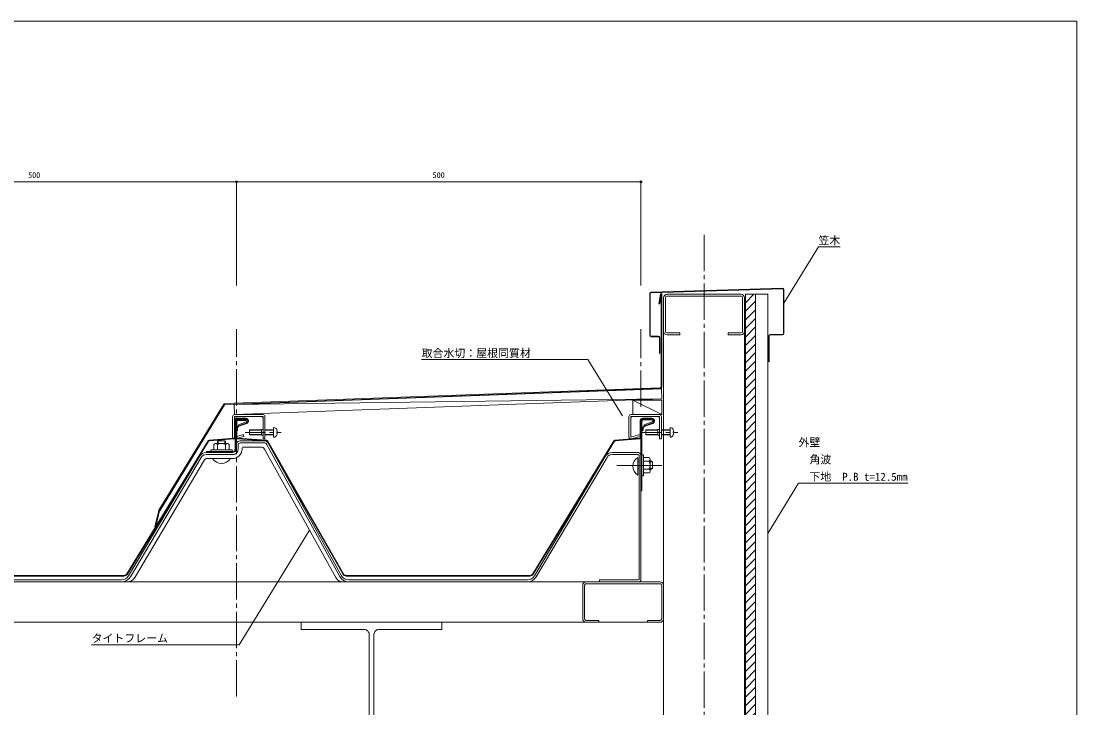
# Model space of a CAD drawing. Units: millimetres at full size, sheet at 1:5. Extents: x -3142 to 7368, y -2477 to 957.
# Drawn here: x 6063 to 7368, y -291 to 558 of the extents above; entities that cross this region are included whole.
import ezdxf
from ezdxf.enums import TextEntityAlignment as Align

# ---------------------------------------------------------------- set-up
doc = ezdxf.new("R2010")
doc.units = ezdxf.units.MM
doc.header["$LTSCALE"] = 5
doc.header["$PDMODE"] = 32
doc.header["$PDSIZE"] = 2.5
doc.linetypes.add('CHAIN1', pattern=[8, 5, -1, 1, -1])
doc.linetypes.add('CHAIN2', pattern=[12, 9, -1, 1, -1])
doc.layers.add('0-0_0', color=7, linetype='Continuous', lineweight=18)
doc.layers.add('0-5_LAYER005', color=4, linetype='Continuous', lineweight=18)
doc.styles.add('ＭＳ ゴシック', font='')
doc.styles.get('ＭＳ ゴシック').set_extended_font_data('MS Gothic')

# ---------------------------------------------------------------- blocks, each defined once
blk = doc.blocks.new('GROUP_7(3)')
at = {"layer": '0-5_LAYER005'}
for p, q in [((605.288, 209.881), (615.737, 220.329)), ((605.288, 199.274), (617.788, 211.774)), ((605.288, 188.667), (617.788, 201.167)), ((605.288, 178.061), (617.788, 190.561)), ((605.288, 167.454), (617.788, 179.954)), ((605.288, 156.848), (617.788, 169.348)), ((605.288, 146.241), (617.788, 158.741)), ((605.288, 135.634), (617.788, 148.134)), ((605.288, 125.028), (617.788, 137.528)), ((605.288, 114.421), (617.788, 126.921)), ((605.288, 103.815), (617.788, 116.315)), ((605.288, 93.208), (617.788, 105.708)), ((605.288, 82.601), (617.788, 95.101)), ((605.288, 71.995), (617.788, 84.495)), ((605.288, 61.388), (617.788, 73.888)), ((605.288, 50.782), (617.788, 63.282)), ((605.288, 40.175), (617.788, 52.675)), ((605.288, 29.568), (617.788, 42.068)), ((605.288, 18.962), (617.788, 31.462)), ((605.288, 8.355), (617.788, 20.855)), ((605.288, -2.252), (617.788, 10.248)), ((605.288, -12.858), (617.788, -0.358)), ((605.288, -23.465), (617.788, -10.965)), ((605.288, -34.071), (617.788, -21.571)), ((605.288, -44.678), (617.788, -32.178)), ((605.288, -55.285), (617.788, -42.785)), ((605.288, -65.891), (617.788, -53.391)), ((605.288, -76.498), (617.788, -63.998)), ((605.288, -87.104), (617.788, -74.604)), ((605.288, -97.711), (617.788, -85.211)), ((605.288, -108.318), (617.788, -95.818)), ((605.288, -118.924), (617.788, -106.424)), ((605.288, -129.531), (617.788, -117.031)), ((605.288, -140.137), (617.788, -127.637)), ((605.288, -150.744), (617.788, -138.244)), ((605.288, -161.351), (617.788, -148.851)), ((605.288, -171.957), (617.788, -159.457)), ((605.288, -182.564), (617.788, -170.064)), ((605.288, -193.17), (617.788, -180.67)), ((605.288, -203.777), (617.788, -191.277)), ((605.288, -214.384), (617.788, -201.884)), ((605.288, -224.99), (617.788, -212.49)), ((605.288, -235.597), (617.788, -223.097)), ((605.288, -246.203), (617.788, -233.703)), ((605.288, -256.81), (617.788, -244.31)), ((605.288, -267.417), (617.788, -254.917)), ((605.288, -278.023), (617.788, -265.523)), ((605.288, -288.63), (617.788, -276.13)), ((605.288, -299.236), (617.788, -286.736)), ((605.288, -309.843), (617.788, -297.343)), ((605.288, -320.45), (617.788, -307.95)), ((605.288, -331.056), (617.788, -318.556)), ((605.288, -341.663), (617.788, -329.163)), ((605.288, -352.269), (617.788, -339.769)), ((605.288, -362.876), (617.788, -350.376)), ((605.288, -373.483), (617.788, -360.983)), ((605.288, -384.089), (617.788, -371.589)), ((612.577, -387.406), (617.788, -382.196))]:
    blk.add_line(p, q, dxfattribs=at)
blk = doc.blocks.new('GROUP_14(1)')
at = {"layer": '0-5_LAYER005', "color": 2}
blk.add_line((632.788, 220.329), (632.788, -387.406), dxfattribs=at)
blk.add_lwpolyline([(617.788, -387.406), (617.788, 220.329), (632.788, 220.329)], dxfattribs=at)
blk = doc.blocks.new('GROUP_15(1)')
at = {"layer": '0-5_LAYER005'}
blk.add_line((617.788, 220.329), (617.788, -387.406), dxfattribs=at)
blk.add_lwpolyline([(605.288, -387.406), (605.288, 220.329), (617.788, 220.329)], dxfattribs=at)

msp = doc.modelspace()

# ---------------------------------------------------------------- linework, layer by layer
at = {"layer": '0-0_0'}
for p, q in [((5828.758, 359.361), (6328.758, 359.361)), ((6328.758, 359.361), (6828.758, 359.361)), ((6856.758, -387.406), (6856.758, 215.956)), ((6859.058, 174.557), (6859.058, 215.956)), ((6861.058, 220.256), (6952.458, 220.256)), ((6861.058, 217.956), (6952.458, 217.956)), ((6954.458, 215.956), (6954.458, 174.557)), ((6956.758, -387.406), (6956.758, 215.956)), ((6876.758, 172.557), (6861.058, 172.557)), ((6861.058, 170.257), (6876.758, 170.257)), ((6876.758, 172.557), (6876.758, 170.257)), ((6952.458, 170.257), (6936.758, 170.257)), ((6340.558, 67.028), (6328.758, 67.028)), ((6328.758, 66.228), (6340.558, 66.228)), ((6842.258, 67.028), (6830.458, 67.028)), ((6830.458, 66.228), (6842.258, 66.228)), ((6327.058, 43.516), (6327.058, 64.528)), ((6327.058, 63.228), (6327.058, 28.878)), ((6329.058, 43.456), (6329.058, 63.228)), ((6329.858, 51.848), (6329.858, 54.218)), ((6330.058, 64.228), (6340.258, 64.228)), ((6341.413, 61.378), (6331.546, 57.788)), ((6341.692, 60.615), (6331.834, 57.038)), ((6340.258, 64.228), (6340.258, 65.028)), ((6827.958, 43.512), (6827.958, 64.528)), ((6828.758, 43.516), (6828.758, 64.528)), ((6830.758, 51.848), (6830.758, 54.218)), ((6831.558, 51.848), (6831.558, 54.218)), ((6843.113, 61.378), (6833.246, 57.788)), ((6843.387, 60.626), (6833.537, 57.03)), ((6294.96, 39.76), (6325.349, 42.516)), ((6325.421, 41.723), (6295.035, 38.964)), ((6326.258, 43.512), (6326.258, 43.813)), ((6329.058, 51.848), (6329.858, 51.848)), ((6329.924, 41.653), (6366.042, 38.948)), ((6366.102, 39.75), (6329.984, 42.459)), ((6827.049, 42.516), (6796.66, 39.76)), ((6827.121, 41.723), (6796.735, 38.964)), ((6830.758, 51.848), (6831.558, 51.848)), ((6293.586, 38.906), (6193.228, -125.412)), ((6294.272, 38.489), (6193.969, -125.732)), ((6366.837, 38.445), (6460.155, -125.602)), ((6367.532, 38.845), (6460.908, -125.302)), ((6795.286, 38.906), (6694.928, -125.412)), ((6795.972, 38.489), (6695.669, -125.732)), ((5964.831, -127.322), (6189.814, -127.322)), ((5964.948, -128.122), (6189.702, -128.122)), ((6464.384, -127.322), (6691.402, -127.322)), ((6464.501, -128.122), (6691.402, -128.122)), ((5659.68, -135.322), (6852.458, -135.322)), ((6756.758, -139.622), (6756.758, -181.022)), ((6759.058, -181.022), (6759.058, -139.622)), ((6761.058, -137.622), (6852.458, -137.622)), ((6854.458, -181.022), (6854.458, -139.622)), ((6856.758, -181.022), (6856.758, -139.922)), ((6582.758, -185.322), (5659.68, -185.322)), ((6504.758, -194.322), (6582.758, -194.322)), ((6582.758, -194.322), (6582.758, -185.322)), ((6582.758, -185.322), (6852.458, -185.322)), ((6776.758, -183.022), (6761.058, -183.022)), ((6776.758, -183.022), (6776.758, -185.322)), ((6836.758, -183.022), (6836.758, -185.322)), ((6852.458, -183.022), (6836.758, -183.022)), ((6492.758, -386.586), (6492.758, -200.322)), ((6498.758, -386.586), (6498.758, -200.322))]:
    msp.add_line(p, q, dxfattribs=at)
at = {"layer": '0-0_0', "color": 4}
for p, q in [((6328.758, 359.361), (6328.758, 231.26)), ((6828.758, 359.361), (6828.758, 231.26)), ((7005.401, 209.389), (7048.088, 278.943)), ((7075.088, 278.943), (7048.088, 278.943)), ((6557.613, 139.495), (6763.273, 139.495)), ((6805.961, 69.94), (6763.273, 139.495)), ((6985.401, -75.394), (7023.518, -13.287)), ((7158.518, -13.287), (7023.518, -13.287)), ((6419.043, -71.416), (6332.133, -213.025)), ((6149.664, -213.025), (6332.133, -213.025))]:
    msp.add_line(p, q, dxfattribs=at)
at = {"layer": '0-0_0', "color": 4, "linetype": 'CHAIN2'}
for p, q in [((6906.758, 293.807), (6906.758, -434.45)), ((6328.758, -277.245), (6328.758, 177.048)), ((6828.758, 81.225), (6828.758, 177.048))]:
    msp.add_line(p, q, dxfattribs=at)
at = {"layer": '0-0_0', "color": 5}
for p, q in [((7003.855, 227.71), (6841.213, 222.8)), ((7003.87, 227.21), (6841.228, 222.301)), ((7004.901, 171.757), (7004.901, 226.21)), ((7005.401, 171.757), (7005.401, 226.21)), ((6839.758, 221.301), (6839.758, 169.384)), ((6840.258, 221.301), (6840.258, 169.384)), ((6852.769, 220.4), (6851.044, 208.525)), ((6853.758, 220.256), (6852.034, 208.381)), ((6853.758, 105.765), (6853.758, 220.256)), ((6854.758, 105.573), (6854.758, 220.256)), ((6851.044, 208.525), (6852.034, 208.381)), ((6988.401, 170.757), (7003.901, 170.757)), ((6988.401, 170.257), (7003.901, 170.257)), ((6850.575, 168.384), (6841.258, 168.384)), ((6841.258, 167.884), (6850.575, 167.884)), ((6851.575, 166.884), (6851.575, 147.143)), ((6852.075, 166.884), (6852.075, 147.143)), ((6986.901, 169.257), (6986.901, 136.973)), ((6987.401, 169.257), (6987.401, 136.973)), ((6851.575, 147.143), (6852.075, 147.143)), ((6986.901, 136.973), (6987.401, 136.973)), ((6314.46, 85.091), (6852.795, 104.766)), ((6314.604, 84.096), (6853.024, 103.774)), ((6232.964, -46.791), (6312.989, 84.23)), ((6233.834, -47.286), (6313.787, 83.617)), ((6330.058, 66.228), (6340.558, 66.228)), ((6831.758, 66.228), (6842.258, 66.228)), ((6328.258, 28.878), (6328.258, 63.228)), ((6330.058, 65.028), (6340.558, 65.028)), ((6344.658, 52.513), (6344.658, 46.513)), ((6344.658, 52.513), (6359.658, 52.513)), ((6363.958, 52.513), (6374.658, 52.513)), ((6374.658, 55.513), (6374.658, 43.513)), ((6828.758, -132.322), (6828.758, 63.228)), ((6829.958, -22.772), (6829.958, 63.228)), ((6831.758, 65.028), (6842.258, 65.028)), ((6834.658, 52.513), (6849.658, 52.513)), ((6834.658, 52.513), (6834.658, 46.513)), ((6853.958, 52.513), (6864.658, 52.513)), ((6864.658, 55.513), (6864.658, 43.513)), ((6344.658, 52.113), (6359.658, 52.113)), ((6344.658, 46.913), (6359.658, 46.913)), ((6344.658, 46.513), (6359.658, 46.513)), ((6363.958, 52.113), (6374.658, 52.113)), ((6363.958, 46.913), (6374.658, 46.913)), ((6363.958, 46.513), (6374.658, 46.513)), ((6378.511, 50.013), (6379.146, 50.013)), ((6378.511, 50.013), (6378.511, 49.013)), ((6378.511, 49.013), (6379.146, 49.013)), ((6834.658, 52.113), (6849.658, 52.113)), ((6834.658, 46.913), (6849.658, 46.913)), ((6834.658, 46.513), (6849.658, 46.513)), ((6853.958, 52.113), (6864.658, 52.113)), ((6853.958, 46.913), (6864.658, 46.913)), ((6853.958, 46.513), (6864.658, 46.513)), ((6868.511, 50.013), (6868.511, 49.013)), ((6868.511, 50.013), (6869.146, 50.013)), ((6868.511, 49.013), (6869.146, 49.013)), ((6297.258, 27.878), (6323.258, 27.878)), ((6297.258, 25.878), (6297.258, 27.878)), ((6300.758, 27.878), (6300.758, 34.378)), ((6303.008, 35.878), (6317.508, 35.878)), ((6306.258, 38.878), (6305.258, 37.878)), ((6305.258, 35.878), (6305.258, 37.878)), ((6305.258, 27.878), (6305.258, 34.378)), ((6306.258, 38.878), (6314.258, 38.878)), ((6306.258, 38.878), (6306.258, 35.878)), ((6314.258, 38.878), (6314.258, 35.878)), ((6315.258, 37.878), (6314.258, 38.878)), ((6315.258, 35.878), (6315.258, 37.878)), ((6315.258, 27.878), (6315.258, 34.378)), ((6319.758, 27.878), (6319.758, 34.378)), ((6323.258, 25.878), (6323.258, 27.878)), ((6330.758, 28.878), (6330.758, 33.908)), ((6363.625, 38.908), (6333.258, 38.908)), ((6363.625, 36.408), (6333.258, 36.408)), ((6335.758, 29.178), (6335.758, 29.408)), ((6359.204, 31.408), (6337.758, 31.408)), ((6451.533, -130.14), (6363.579, 28.828)), ((6456.551, -128.882), (6365.813, 35.118)), ((6458.738, -127.672), (6368, 36.328)), ((6195.412, -127.922), (6282.929, 19.768)), ((6197.562, -129.202), (6285.08, 18.498)), ((6202.558, -130.572), (6289.236, 15.708)), ((6291.532, 25.878), (6324.058, 25.878)), ((6291.532, 25.878), (6291.532, 24.678)), ((6291.532, 24.678), (6324.058, 24.678)), ((6291.532, 22.178), (6324.058, 22.178)), ((6291.817, 17.178), (6323.758, 17.178)), ((6697.112, -127.922), (6784.629, 19.768)), ((6699.262, -129.202), (6786.78, 18.498)), ((6824.305, 24.678), (6793.232, 24.678)), ((6824.305, 22.178), (6793.232, 22.178)), ((6824.876, -3.355), (6824.876, 18.645)), ((6826.493, -131.822), (6826.493, 20.888)), ((6828.68, 22.098), (6828.68, -12.252)), ((6829.958, 21.924), (6831.958, 21.924)), ((6831.958, 21.924), (6831.958, -4.076)), ((6831.958, 18.424), (6838.458, 18.424)), ((6831.958, 13.924), (6838.458, 13.924)), ((6839.958, 16.174), (6839.958, 1.674)), ((6839.958, 13.924), (6841.958, 13.924)), ((6842.958, 12.924), (6841.958, 13.924)), ((6854.448, 8.728), (6798.848, 8.728)), ((6826.493, 12.924), (6824.876, 12.924)), ((6826.493, 4.924), (6824.876, 4.924)), ((6831.958, 3.924), (6838.458, 3.924)), ((6842.958, 12.924), (6839.958, 12.924)), ((6842.958, 4.924), (6839.958, 4.924)), ((6839.958, 3.924), (6841.958, 3.924)), ((6841.958, 3.924), (6842.958, 4.924)), ((6842.958, 12.924), (6842.958, 4.924)), ((6829.958, -4.076), (6831.958, -4.076)), ((6831.958, -0.576), (6838.458, -0.576)), ((6829.958, -22.772), (6828.758, -22.772)), ((6232.753, -47.297), (6227.944, -66.742)), ((6233.717, -47.567), (6228.915, -66.982)), ((6227.944, -66.742), (6228.915, -66.982)), ((5967.935, -132.822), (6186.809, -132.822)), ((6128.121, -135.322), (6194.045, -135.322)), ((6196.869, -135.322), (6144.995, -135.322)), ((6460.673, -135.322), (6688.509, -135.322)), ((6467.488, -132.822), (6688.509, -132.822)), ((6777.481, -132.822), (6777.481, -135.322)), ((6777.481, -132.822), (6825.493, -132.822))]:
    msp.add_line(p, q, dxfattribs=at)
at = {"layer": '0-0_0', "color": 33}
for p, q in [((6325.802, 84.004), (6854.302, 103.32)), ((6854.302, 103.32), (6854.758, 90.829)), ((6325.802, 84.004), (6854.758, 90.829)), ((6325.802, 84.004), (6326.258, 71.513)), ((6326.258, 71.513), (6854.758, 90.829)), ((6818.758, 89.513), (6818.758, 71.513)), ((6854.758, 89.513), (6818.758, 89.513)), ((6818.758, 89.513), (6854.758, 71.513))]:
    msp.add_line(p, q, dxfattribs=at)
at = {"layer": '0-0_0', "color": 2}
msp.add_line((6854.758, 89.513), (6854.758, 88.864), dxfattribs=at)
at = {"layer": '0-0_0', "color": 3}
for p, q in [((6323.958, 69.213), (6323.958, 43.813)), ((6326.258, 71.513), (6361.658, 71.513)), ((6326.258, 69.213), (6326.258, 43.813)), ((6326.258, 69.213), (6361.658, 69.213)), ((6327.673, 69.213), (6326.258, 67.799)), ((6360.244, 69.213), (6361.658, 67.799)), ((6361.658, 69.213), (6361.658, 41.513)), ((6363.958, 69.213), (6363.958, 41.513)), ((6813.958, 69.213), (6813.958, 43.813)), ((6816.258, 71.513), (6851.658, 71.513)), ((6817.673, 69.213), (6816.258, 67.799)), ((6816.258, 69.213), (6816.258, 43.813)), ((6850.244, 69.213), (6851.658, 67.799)), ((6853.958, 69.213), (6853.958, 41.513)), ((6359.658, 53.013), (6359.658, 46.013)), ((6359.658, 53.013), (6361.158, 53.013)), ((6849.658, 53.013), (6851.158, 53.013)), ((6849.658, 53.013), (6849.658, 46.013)), ((6337.363, 46.788), (6326.258, 43.813)), ((6337.958, 44.567), (6326.854, 41.591)), ((6337.958, 44.567), (6337.363, 46.788)), ((6359.658, 46.013), (6361.158, 46.013)), ((6361.658, 41.513), (6363.958, 41.513)), ((6827.363, 46.788), (6816.258, 43.813)), ((6827.958, 44.567), (6816.854, 41.591)), ((6827.958, 44.567), (6827.363, 46.788)), ((6849.658, 46.013), (6851.158, 46.013)), ((6851.658, 41.513), (6853.958, 41.513))]:
    msp.add_line(p, q, dxfattribs=at)
at = {"layer": '0-0_0', "linetype": 'CHAIN1'}
for p, q in [((6339.658, 49.513), (6384.158, 49.513)), ((6829.658, 49.513), (6874.158, 49.513))]:
    msp.add_line(p, q, dxfattribs=at)
at = {"layer": '0-0_0'}
for points in [[(5407.613, -836.85), (5407.613, 558.15), (7367.613, 558.15), (7367.613, -836.85)], [(6952.458, 172.557), (6936.758, 172.557), (6936.758, 170.257)], [(6408.758, -185.322), (6408.758, -194.322), (6486.758, -194.322)]]:
    msp.add_lwpolyline(points, dxfattribs=at)
at = {"layer": '0-0_0', "color": 33}
msp.add_lwpolyline([(6854.758, 88.864), (6854.758, 71.513), (6818.758, 71.513)], dxfattribs=at)
at = {"layer": '0-0_0', "color": 3}
msp.add_lwpolyline([(6816.258, 69.213), (6851.658, 69.213), (6851.658, 41.513)], dxfattribs=at)
at = {"layer": '0-0_0', "color": 5}
for points in [[(6341.003, 62.498), (6331.136, 58.908), (6331.546, 57.788)], [(6842.703, 62.498), (6832.836, 58.908), (6833.246, 57.788)]]:
    msp.add_lwpolyline(points, dxfattribs=at)
for centre, radius, start, end in [((6841.258, 221.301), 1.5, 91.72898, 180), ((6841.258, 221.301), 1, 91.72898, 180), ((7003.901, 226.21), 1.5, 0, 91.72898), ((7003.901, 226.21), 1, 0, 91.72898), ((6853.758, 220.256), 1, 0, 171.73827), ((6988.401, 169.257), 1.5, 90, 180), ((6988.401, 169.257), 1, 90, 180), ((7003.901, 171.757), 1, 270, 0), ((7003.901, 171.757), 1.5, 270, 0), ((6841.258, 169.384), 1.5, 180, 270), ((6841.258, 169.384), 1, 180, 270), ((6850.575, 166.884), 1.5, 0, 90), ((6850.575, 166.884), 1, 0, 90), ((6852.758, 105.765), 1, 272.09313, 0), ((6852.958, 105.573), 1.8, 272.09313, 0), ((6314.526, 83.292), 1.8, 92.09313, 148.5844), ((6314.64, 83.096), 1, 92.09313, 148.5844), ((6330.058, 63.228), 3, 89.99996, 180.00004), ((6831.758, 63.228), 3, 89.99996, 180.00004), ((6330.058, 63.228), 1.8, 89.99996, 180.00004), ((6340.558, 63.724), 1.304, 289.97565, 89.9757), ((6374.658, 51.294), 4.219, 17.94529, 90.00005), ((6369.158, 49.513), 10, 2.86598, 17.94529), ((6831.758, 63.228), 1.8, 89.99996, 180.00004), ((6842.258, 63.724), 1.304, 289.97565, 89.9757), ((6864.658, 51.294), 4.219, 17.94529, 90.00005), ((6859.158, 49.513), 10, 2.86598, 17.94529), ((6374.658, 47.732), 4.219, 269.99995, 342.05471), ((6369.158, 49.513), 10, 342.05471, 357.13402), ((6864.658, 47.732), 4.219, 269.99995, 342.05471), ((6859.158, 49.513), 10, 342.05471, 357.13402), ((6303.008, 33.441), 2.438, 22.61984, 157.38016), ((6310.258, 26.795), 9.083, 56.60151, 123.39849), ((6317.508, 33.441), 2.438, 22.61984, 157.38016), ((6323.758, 29.178), 12, 269.99996, 360), ((6324.058, 28.878), 3, 269.99996, 360), ((6324.058, 28.878), 4.2, 269.99996, 360), ((6324.058, 28.878), 6.7, 269.99996, 360), ((6333.258, 33.908), 5, 89.99996, 180.00004), ((6333.258, 33.908), 2.5, 89.99996, 180.00004), ((6337.758, 29.408), 2, 89.99996, 180.00004), ((6359.204, 26.408), 5, 28.94928, 89.9938), ((6363.625, 33.908), 2.501, 28.95501, 89.99953), ((6363.625, 33.908), 5, 28.94928, 89.9938), ((6291.539, 14.674), 10.004, 90.03918, 149.39032), ((6291.535, 14.677), 7.501, 90.02339, 149.37452), ((6291.817, 14.178), 3, 89.98797, 149.3391), ((6310.258, 24.262), 13.083, 212.77904, 327.22096), ((6793.239, 14.674), 10.004, 90.03918, 149.39032), ((6793.235, 14.677), 7.501, 90.02339, 149.37452), ((6831.959, 7.645), 13.083, 122.77904, 237.22096), ((6824.305, 19.678), 2.501, 28.95501, 89.99953), ((6824.305, 19.678), 5, 28.94928, 89.9938), ((6837.521, 16.174), 2.438, 292.61984, 67.38016), ((6830.875, 8.924), 9.083, 326.60151, 33.39849), ((6837.521, 1.674), 2.438, 292.61984, 67.38016), ((6234.501, -47.73), 1.8, 148.5844, 166.10767), ((6234.687, -47.807), 1, 148.5844, 166.10767), ((6186.811, -122.823), 9.999, 269.98892, 329.34005), ((6186.816, -122.826), 12.495, 269.97052, 329.32165), ((6194.047, -125.323), 9.999, 269.98892, 329.34005), ((6460.284, -125.298), 10.001, 208.94473, 272.2292), ((6467.481, -122.826), 12.495, 208.98702, 270.03154), ((6467.481, -122.826), 9.996, 208.99789, 270.04241), ((6688.511, -122.823), 9.999, 269.98892, 329.34005), ((6688.516, -122.826), 12.495, 269.97052, 329.32165), ((6825.493, -131.822), 1, 270, 360), ((6825.758, -132.322), 3, 270, 360)]:
    msp.add_arc(centre, radius, start, end, dxfattribs=at)
at = {"layer": '0-0_0'}
for centre, radius, start, end in [((6861.058, 215.956), 4.3, 90, 180), ((6861.058, 215.956), 2, 89.99996, 180.00004), ((6952.458, 215.956), 4.3, 0, 90), ((6952.458, 215.956), 2, 359.99996, 90.00004), ((6861.058, 174.557), 4.3, 180, 270), ((6861.058, 174.557), 2, 179.99996, 270.00004), ((6952.458, 174.557), 2, 269.99996, 360), ((6952.458, 174.557), 4.3, 270, 0), ((6328.758, 64.528), 2.5, 90.00004, 180.00004), ((6328.758, 64.528), 1.7, 90.00004, 180.00004), ((6340.558, 63.728), 2.5, 289.99785, 89.99789), ((6340.559, 63.729), 3.3, 290.00438, 90.00443), ((6830.458, 64.528), 2.5, 89.99996, 180.00004), ((6830.458, 64.528), 1.7, 89.99996, 180.00004), ((6842.258, 63.728), 2.5, 289.99785, 89.99789), ((6842.259, 63.729), 3.3, 290.00438, 90.00443), ((6330.058, 63.228), 1, 89.99996, 180.00004), ((6332.858, 54.218), 3.799, 109.99719, 179.99723), ((6332.858, 54.218), 3, 109.96027, 180.00117), ((6834.558, 54.218), 3.799, 109.99719, 179.99723), ((6834.558, 54.218), 3, 109.96027, 180.00117), ((6295.123, 37.967), 1.8, 95.18159, 148.58518), ((6325.258, 43.512), 1, 275.18159, 0), ((6325.258, 43.516), 1.8, 275.18825, 0), ((6330.058, 43.448), 1.8, 180, 265.71624), ((6330.058, 43.456), 1, 180, 265.71085), ((6365.968, 37.955), 1.8, 29.63368, 85.71085), ((6796.823, 37.967), 1.8, 95.18159, 148.58518), ((6826.958, 43.512), 1, 275.18159, 0), ((6826.958, 43.516), 1.8, 275.18825, 0), ((6295.125, 37.968), 1, 95.18825, 148.5844), ((6365.967, 37.951), 1, 29.63351, 85.71624), ((6796.825, 37.968), 1, 95.18825, 148.5844), ((6189.706, -123.124), 4.998, 269.96162, 328.54584), ((6189.819, -123.324), 3.998, 269.9332, 328.51742), ((6464.495, -123.126), 4.996, 209.70993, 270.07602), ((6464.383, -123.324), 3.998, 209.65489, 270.02099), ((6691.406, -123.124), 4.998, 269.96162, 328.54584), ((6691.519, -123.324), 3.998, 269.9332, 328.51742), ((6761.058, -139.622), 4.3, 90, 180), ((6761.058, -139.622), 2, 89.99996, 180.00004), ((6852.458, -139.622), 4.3, 0, 90), ((6852.458, -139.622), 2, 359.99996, 90.00004), ((6761.058, -181.022), 4.3, 180, 270), ((6761.058, -181.022), 2, 179.99996, 270.00004), ((6852.458, -181.022), 2, 270, 0), ((6852.458, -181.022), 4.3, 270, 0), ((6486.758, -200.322), 6, 359.99996, 90.00004), ((6504.758, -200.322), 6, 89.99996, 180.00004)]:
    msp.add_arc(centre, radius, start, end, dxfattribs=at)
at = {"layer": '0-0_0', "color": 3}
for centre, radius, start, end in [((6326.258, 69.213), 2.3, 90, 180), ((6361.658, 69.213), 2.3, 0, 90), ((6816.258, 69.213), 2.3, 90, 180), ((6851.658, 69.213), 2.3, 0, 90), ((6361.158, 53.513), 0.5, 270, 0), ((6851.158, 53.513), 0.5, 270, 0), ((6326.258, 43.813), 2.3, 180, 285), ((6361.158, 45.513), 0.5, 0, 90), ((6816.258, 43.813), 2.3, 180, 285), ((6851.158, 45.513), 0.5, 0, 90)]:
    msp.add_arc(centre, radius, start, end, dxfattribs=at)
at = {"layer": '0-0_0', "color": 1}
for centre in [(6340.558, 63.728), (6842.258, 63.728)]:
    msp.add_arc(centre, 2.5, 289.99785, 89.99789, dxfattribs=at)
at = {"layer": '0-0_0', "color": 6}
for p in [(6328.758, 359.361), (6828.758, 359.361)]:
    msp.add_point(p, dxfattribs=at)

# ---------------------------------------------------------------- block references
at = {"layer": '0-0_0'}
for name in ['GROUP_7(3)', 'GROUP_15(1)', 'GROUP_14(1)']:
    msp.add_blockref(name, (6352.613, 0), dxfattribs=at)

# ---------------------------------------------------------------- texts
at = {"layer": '0-0_0', "color": 4, "style": 'ＭＳ ゴシック'}
for p in [(6071.258, 361.861), (6571.258, 361.861)]:
    msp.add_text('500', height=7.331, dxfattribs=at).set_placement(p, align=Align.BOTTOM_LEFT)
at = {"layer": '0-0_0', "style": 'ＭＳ ゴシック'}
for s, p in [('笠木', (7048.088, 278.943)), ('取合水切：屋根同質材', (6557.613, 139.495)), ('外壁', (7023.518, 29.286)), ('\u3000角波', (7023.518, 7.999)), ('\u3000下地\u3000P.B t=12.5mm', (7023.518, -13.287)), ('タイトフレーム', (6149.664, -213.025))]:
    msp.add_text(s, height=9.897, dxfattribs=at).set_placement(p, align=Align.BOTTOM_LEFT)

doc.saveas('drawing.dxf')
